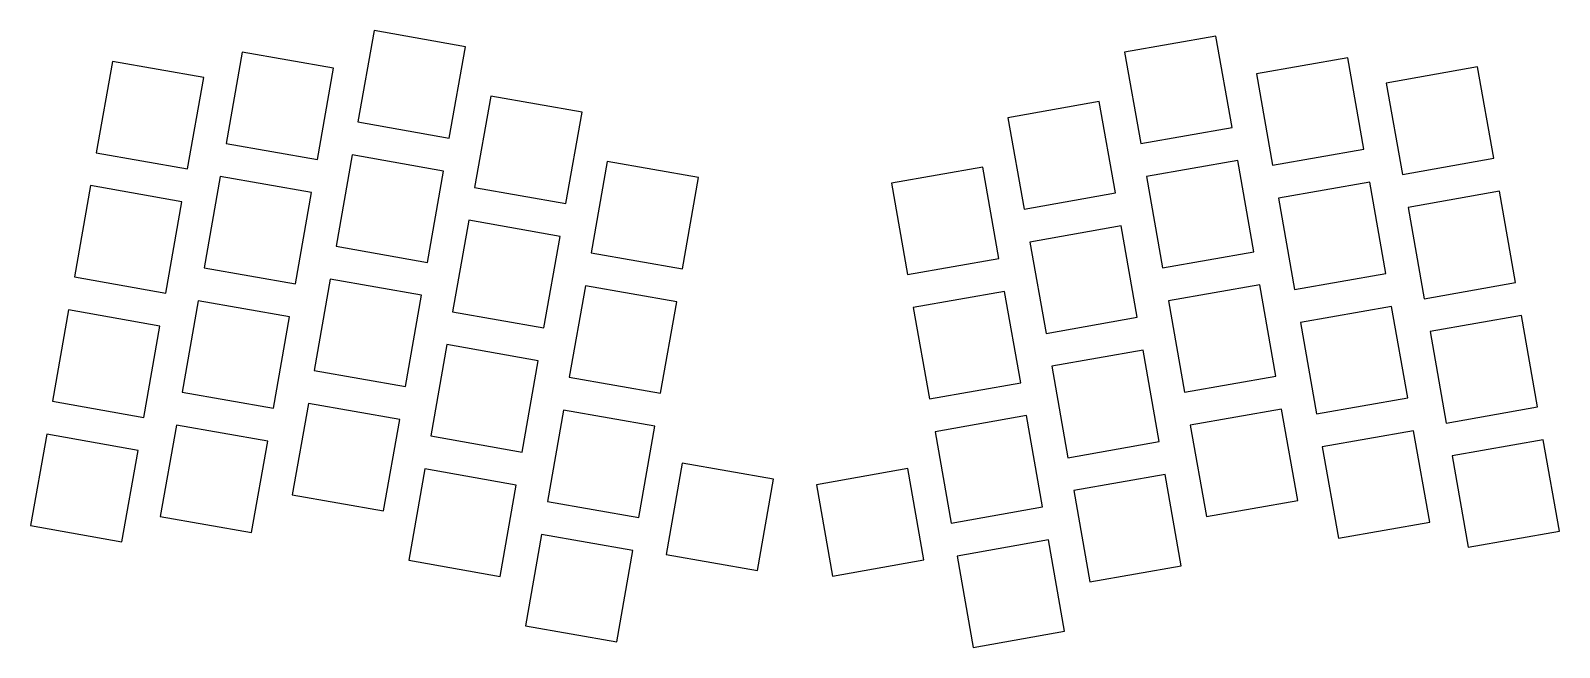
# Model space of a CAD drawing. Header units: metres. Extents: x 5 to 236, y -98 to -5.
import ezdxf

# ---------------------------------------------------------------- set-up
doc = ezdxf.new("R2010")
doc.units = ezdxf.units.M

msp = doc.modelspace()

# ---------------------------------------------------------------- linework, layer by layer
for p, q in [((56.902, -4.73993), (54.4709, -18.5272)), ((70.6893, -7.17101), (56.902, -4.73993)), ((183.997, -5.58406), (170.21, -8.01514)), ((186.428, -19.3714), (183.997, -5.58406)), ((36.9836, -7.99814), (34.5525, -21.7854)), ((50.7709, -10.4292), (36.9836, -7.99814)), ((68.2582, -20.9583), (70.6893, -7.17101)), ((170.21, -8.01514), (172.641, -21.8024)), ((203.915, -8.84227), (190.128, -11.2733)), ((206.346, -22.6296), (203.915, -8.84227)), ((17.396, -9.38028), (14.9649, -23.1676)), ((31.1833, -11.8114), (17.396, -9.38028)), ((48.3398, -24.2165), (50.7709, -10.4292)), ((190.128, -11.2733), (192.559, -25.0606)), ((223.503, -10.2244), (209.716, -12.6555)), ((225.934, -24.0117), (223.503, -10.2244)), ((28.7522, -25.5987), (31.1833, -11.8114)), ((209.716, -12.6555), (212.147, -26.4428)), ((74.5048, -14.6141), (72.0737, -28.4014)), ((88.2921, -17.0452), (74.5048, -14.6141)), ((166.394, -15.4583), (152.607, -17.8893)), ((168.825, -29.2456), (166.394, -15.4583)), ((85.861, -30.8325), (88.2921, -17.0452)), ((152.607, -17.8893), (155.038, -31.6766)), ((54.4709, -18.5272), (68.2582, -20.9583)), ((172.641, -21.8024), (186.428, -19.3714)), ((34.5525, -21.7854), (48.3398, -24.2165)), ((192.559, -25.0606), (206.346, -22.6296)), ((14.9649, -23.1676), (28.7522, -25.5987)), ((53.594, -23.5005), (51.1629, -37.2878)), ((67.3813, -25.9316), (53.594, -23.5005)), ((92.1075, -24.4883), (89.6765, -38.2757)), ((105.895, -26.9194), (92.1075, -24.4883)), ((148.791, -25.3325), (135.004, -27.7635)), ((151.222, -39.1198), (148.791, -25.3325)), ((187.305, -24.3446), (173.518, -26.7757)), ((189.736, -38.132), (187.305, -24.3446)), ((212.147, -26.4428), (225.934, -24.0117)), ((33.6756, -26.7587), (31.2445, -40.546)), ((47.4629, -29.1898), (33.6756, -26.7587)), ((64.9502, -39.7189), (67.3813, -25.9316)), ((103.464, -40.7067), (105.895, -26.9194)), ((173.518, -26.7757), (175.949, -40.563)), ((207.223, -27.6028), (193.436, -30.0339)), ((209.654, -41.3902), (207.223, -27.6028)), ((14.088, -28.1409), (11.6569, -41.9282)), ((27.8753, -30.5719), (14.088, -28.1409)), ((45.0318, -42.9771), (47.4629, -29.1898)), ((72.0737, -28.4014), (85.861, -30.8325)), ((135.004, -27.7635), (137.435, -41.5508)), ((155.038, -31.6766), (168.825, -29.2456)), ((226.811, -28.985), (213.024, -31.4161)), ((229.242, -42.7723), (226.811, -28.985)), ((25.4442, -44.3593), (27.8753, -30.5719)), ((193.436, -30.0339), (195.867, -43.8212)), ((213.024, -31.4161), (215.455, -45.2034)), ((71.1968, -33.3747), (68.7657, -47.162)), ((84.9841, -35.8058), (71.1968, -33.3747)), ((169.702, -34.2188), (155.915, -36.6499)), ((172.133, -48.0061), (169.702, -34.2188)), ((82.553, -49.5931), (84.9841, -35.8058)), ((155.915, -36.6499), (158.346, -50.4372)), ((51.1629, -37.2878), (64.9502, -39.7189)), ((89.6765, -38.2757), (103.464, -40.7067)), ((137.435, -41.5508), (151.222, -39.1198)), ((175.949, -40.563), (189.736, -38.132)), ((31.2445, -40.546), (45.0318, -42.9771)), ((195.867, -43.8212), (209.654, -41.3902)), ((11.6569, -41.9282), (25.4442, -44.3593)), ((50.286, -42.2611), (47.8549, -56.0484)), ((64.0733, -44.6922), (50.286, -42.2611)), ((88.7995, -43.2489), (86.3685, -57.0362)), ((102.587, -45.68), (88.7995, -43.2489)), ((190.613, -43.1052), (176.826, -45.5363)), ((193.044, -56.8925), (190.613, -43.1052)), ((215.455, -45.2034), (229.242, -42.7723)), ((30.3676, -45.5193), (27.9365, -59.3066)), ((44.1549, -47.9504), (30.3676, -45.5193)), ((61.6422, -58.4795), (64.0733, -44.6922)), ((100.156, -59.4673), (102.587, -45.68)), ((152.099, -44.093), (138.312, -46.5241)), ((154.53, -57.8804), (152.099, -44.093)), ((176.826, -45.5363), (179.257, -59.3236)), ((10.78, -46.9015), (8.34892, -60.6888)), ((24.5673, -49.3325), (10.78, -46.9015)), ((41.7238, -61.7377), (44.1549, -47.9504)), ((68.7657, -47.162), (82.553, -49.5931)), ((138.312, -46.5241), (140.743, -60.3114)), ((158.346, -50.4372), (172.133, -48.0061)), ((210.531, -46.3634), (196.744, -48.7945)), ((212.962, -60.1507), (210.531, -46.3634)), ((230.119, -47.7456), (216.332, -50.1767)), ((232.55, -61.5329), (230.119, -47.7456)), ((22.1362, -63.1198), (24.5673, -49.3325)), ((196.744, -48.7945), (199.175, -62.5818)), ((216.332, -50.1767), (218.763, -63.964)), ((67.8888, -52.1353), (65.4577, -65.9226)), ((81.6761, -54.5664), (67.8888, -52.1353)), ((173.01, -52.9794), (159.223, -55.4105)), ((175.441, -66.7667), (173.01, -52.9794)), ((79.245, -68.3537), (81.6761, -54.5664)), ((47.8549, -56.0484), (61.6422, -58.4795)), ((86.3685, -57.0362), (100.156, -59.4673)), ((159.223, -55.4105), (161.654, -69.1978)), ((179.257, -59.3236), (193.044, -56.8925)), ((27.9365, -59.3066), (41.7238, -61.7377)), ((140.743, -60.3114), (154.53, -57.8804)), ((8.34892, -60.6888), (22.1362, -63.1198)), ((46.978, -61.0217), (44.5469, -74.809)), ((60.7653, -63.4528), (46.978, -61.0217)), ((85.4915, -62.0095), (83.0605, -75.7968)), ((99.2789, -64.4406), (85.4915, -62.0095)), ((193.921, -61.8658), (180.134, -64.2969)), ((196.352, -75.6531), (193.921, -61.8658)), ((199.175, -62.5818), (212.962, -60.1507)), ((218.763, -63.964), (232.55, -61.5329)), ((27.0596, -64.2799), (24.6285, -78.0672)), ((40.8469, -66.711), (27.0596, -64.2799)), ((58.3342, -77.2401), (60.7653, -63.4528)), ((96.8478, -78.2279), (99.2789, -64.4406)), ((155.407, -62.8536), (141.62, -65.2847)), ((157.838, -76.6409), (155.407, -62.8536)), ((180.134, -64.2969), (182.565, -78.0842)), ((7.472, -65.662), (5.04092, -79.4494)), ((21.2593, -68.0931), (7.472, -65.662)), ((38.4158, -80.4983), (40.8469, -66.711)), ((65.4577, -65.9226), (79.245, -68.3537)), ((141.62, -65.2847), (144.051, -79.072)), ((161.654, -69.1978), (175.441, -66.7667)), ((213.839, -65.124), (200.052, -67.5551)), ((216.27, -78.9113), (213.839, -65.124)), ((233.427, -66.5062), (219.64, -68.9373)), ((235.858, -80.2935), (233.427, -66.5062)), ((18.8282, -81.8804), (21.2593, -68.0931)), ((200.052, -67.5551), (202.483, -81.3424)), ((219.64, -68.9373), (222.071, -82.7246)), ((64.5808, -70.8959), (62.1497, -84.6832)), ((78.3681, -73.327), (64.5808, -70.8959)), ((103.425, -70.0077), (100.994, -83.795)), ((117.212, -72.4387), (103.425, -70.0077)), ((137.474, -70.8518), (123.686, -73.2829)), ((139.905, -84.6391), (137.474, -70.8518)), ((75.937, -87.1143), (78.3681, -73.327)), ((114.781, -86.226), (117.212, -72.4387)), ((123.686, -73.2829), (126.117, -87.0702)), ((176.318, -71.74), (162.531, -74.1711)), ((178.749, -85.5273), (176.318, -71.74)), ((44.5469, -74.809), (58.3342, -77.2401)), ((83.0605, -75.7968), (96.8478, -78.2279)), ((162.531, -74.1711), (164.962, -87.9584)), ((182.565, -78.0842), (196.352, -75.6531)), ((24.6285, -78.0672), (38.4158, -80.4983)), ((144.051, -79.072), (157.838, -76.6409)), ((5.04092, -79.4494), (18.8282, -81.8804)), ((82.1835, -80.7701), (79.7525, -94.5574)), ((95.9709, -83.2012), (82.1835, -80.7701)), ((202.483, -81.3424), (216.27, -78.9113)), ((222.071, -82.7246), (235.858, -80.2935)), ((158.715, -81.6142), (144.928, -84.0453)), ((161.146, -95.4015), (158.715, -81.6142)), ((62.1497, -84.6832), (75.937, -87.1143)), ((93.5398, -96.9885), (95.9709, -83.2012)), ((100.994, -83.795), (114.781, -86.226)), ((126.117, -87.0702), (139.905, -84.6391)), ((144.928, -84.0453), (147.359, -97.8326)), ((164.962, -87.9584), (178.749, -85.5273)), ((79.7525, -94.5574), (93.5398, -96.9885)), ((147.359, -97.8326), (161.146, -95.4015))]:
    msp.add_line(p, q)

doc.saveas('drawing.dxf')
